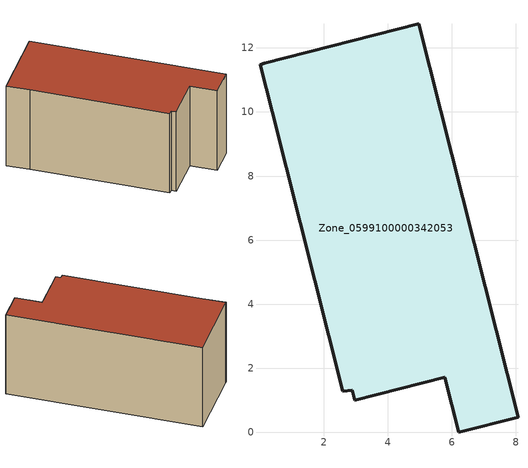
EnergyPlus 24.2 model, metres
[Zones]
Zone_0599100000342053
 floor ground (C_G): 2.88,1.31 2.59,1.27 0.4,10.01 0.01,11.48 0.14,11.52 4.96,12.75 8.06,0.47 6.21,0 5.78,1.71 2.97,1 z0
 wall outside (C_F): 8.06,0.47 4.96,12.75 0.14,11.52 0.01,11.48 0.4,10.01 2.59,1.27 2.88,1.31 2.97,1 5.78,1.71 6.21,0 8.06,0.47 z0:5.95
 roof outside (C_R): 2.97,1 5.78,1.71 6.21,0 8.06,0.47 4.96,12.75 0.14,11.52 0.01,11.48 0.4,10.01 2.59,1.27 2.88,1.31 z5.95
[BUILDING]
Pand.0599100000342053: North Axis=0; Terrain=City; Loads Convergence Tolerance Value=0.04; Temperature Convergence Tolerance Value=0.4; Solar Distribution=FullExterior; Maximum Number of Warmup Days=25; Minimum Number of Warmup Days=1
[Site:Location]
Rotterdam.The.Hague.AP_ZH_NLD Design_Conditions: Latitude=51.96; Longitude=4.45; Time Zone=1; Elevation=-4.5
[SITE:GROUNDTEMPERATURE:BUILDINGSURFACE]
18, 18, 18, 18, 18, 18, 18, 18, 18, 18, 18, 18
[MATERIAL] Thermal Absorptance=0.9; Solar Absorptance=0.7; Visible Absorptance=0.7
Name | Roughness | Thickness | Conductivity | Density | Specific Heat
G.TI.1992-2005 | MediumSmooth | 0.15 | 0.06 | 540 | 1210
F.TI.1992-2005 | Rough | 0.3 | 0.12 | 1920 | 840
R.TI.1992-2005 | MediumRough | 0.2 | 0.08 | 1500 | 1000
[CONSTRUCTION]
C_G: G.TI.1992-2005
C_F: F.TI.1992-2005
C_R: R.TI.1992-2005
[ZONE]
Zone_0599100000342053: Type=1; Multiplier=1; Ceiling Height=Autocalculate; Volume=Autocalculate; Floor Area=autocalculate; Part of Total Floor Area=Yes
[ZONEINFILTRATION:DESIGNFLOWRATE]
Infil_Zone_0599100000342053: Zone or ZoneList or Space or SpaceList=Zone_0599100000342053; Schedule=AlwaysOn; Design Flow Rate Calculation Method=Flow/Area; Flow Rate per Floor Area=0.0015; Constant Term Coefficient=1; Temperature Term Coefficient=0; Velocity Term Coefficient=0; Velocity Squared Term Coefficient=0
[HVACTEMPLATE:ZONE:IDEALLOADSAIRSYSTEM]
Zone_0599100000342053: Maximum Heating Supply Air Temperature=50; Minimum Cooling Supply Air Temperature=13; Maximum Heating Supply Air Humidity Ratio=0.0156; Minimum Cooling Supply Air Humidity Ratio=0.0077; Heating Limit=NoLimit; Cooling Limit=NoLimit; Dehumidification Control Type=ConstantSensibleHeatRatio; Cooling Sensible Heat Ratio=0.7; Dehumidification Setpoint=60; Humidification Control Type=None; Humidification Setpoint=30; Outdoor Air Method=None; Outdoor Air Flow Rate per Person=0.00944; Outdoor Air Flow Rate per Zone Floor Area=0; Outdoor Air Flow Rate per Zone=0; Demand Controlled Ventilation Type=None; Outdoor Air Economizer Type=NoEconomizer; Heat Recovery Type=None; Sensible Heat Recovery Effectiveness=0.7; Latent Heat Recovery Effectiveness=0.65
[ZONECONTROL:THERMOSTAT]
ThermostatControl_Zone_0599100000342053: Zone or ZoneList=Zone_0599100000342053; Control Type Schedule=DualSetpointControlType; Control 1=Thermostat_Zone_0599100000342053; Temperature Difference Between Cutout And Setpoint=0
[THERMOSTATSETPOINT:DUALSETPOINT]
Thermostat_Zone_0599100000342053: Heating Setpoint Temperature Schedule=HeatingSetpoint_Zone_0599100000342053; Cooling Setpoint Temperature Schedule=CoolingSetpoint_Zone_0599100000342053
[SCHEDULE:COMPACT]
HeatingSetpoint_Zone_0599100000342053: Through: 12/31, For: AllDays, Until: 24:00, 21
CoolingSetpoint_Zone_0599100000342053: Through: 12/31, For: AllDays, Until: 24:00, 24
DualSetpointControlType: Through: 12/31, For: AllDays, Until: 24:00, 4
AlwaysOn: Through: 12/31, For: AllDays, Until: 24:00, 1
